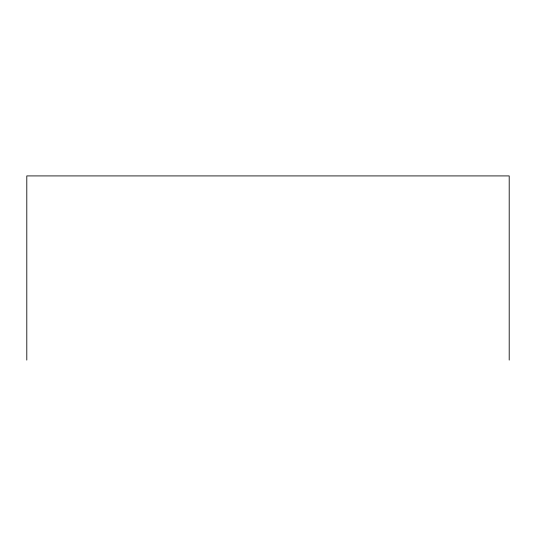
<?xml version="1.0" encoding="UTF-8"?>
<svg xmlns="http://www.w3.org/2000/svg" width="536" height="536" viewBox="0 0 536 536"><rect width="100%" height="100%" fill="white"/><g stroke="black" fill="none" stroke-linecap="round" stroke-linejoin="round"><path stroke-width="0.8" d="M509.2 360.085L509.2 175.915L26.8 175.915L26.8 360.085"/></g></svg>
